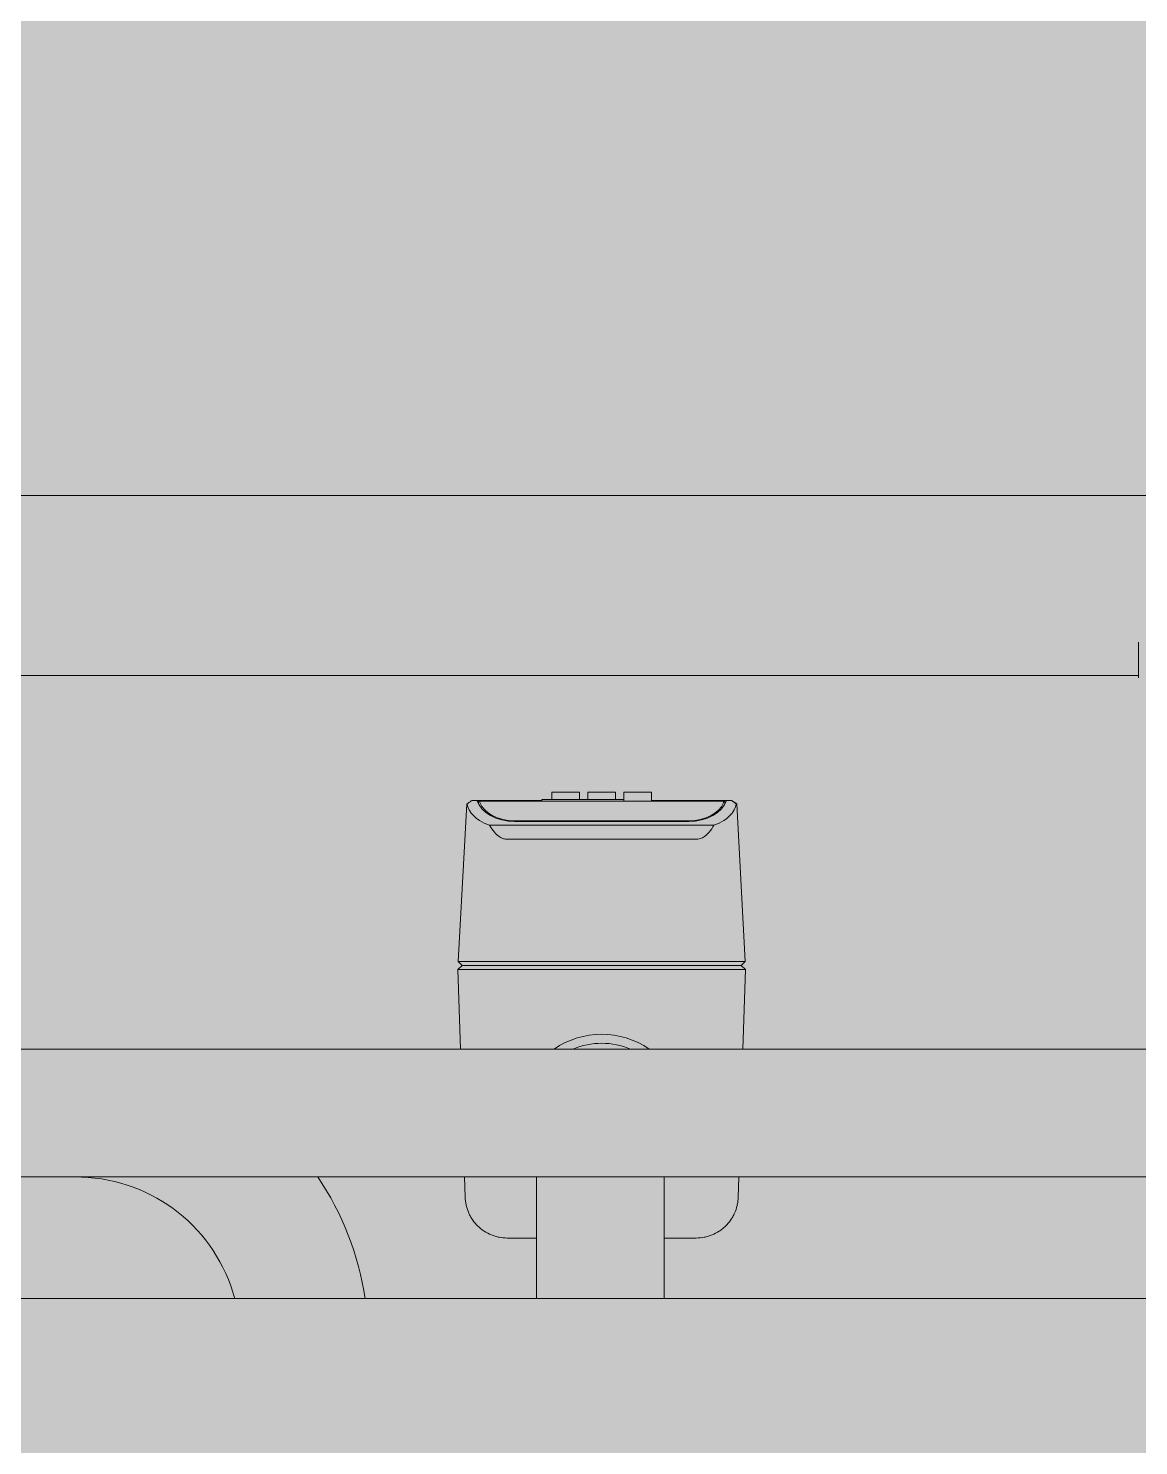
# Model space of a CAD drawing. Header units: centimetres. Extents: x 405564 to 502064, y 46284 to 60634.
# Drawn here: x 484919.78 to 484938.32, y 56693.66 to 56717.31 of the extents above; entities that cross this region are included whole.
import ezdxf

# ---------------------------------------------------------------- set-up
doc = ezdxf.new("R2010")
doc.units = ezdxf.units.CM
doc.layers.get('0').update_dxf_attribs({"color": 8, "lineweight": 9})
doc.layers.add('0-KRCN-MİMARİ-220526', color=8, linetype='Continuous', lineweight=9)
doc.layers.add('Visible (ISO)', color=8, linetype='Continuous', lineweight=18)
doc.layers.add('AS_NOT_MIMARI', color=8, linetype='Continuous')

# ---------------------------------------------------------------- blocks, each defined once
blk = doc.blocks.new('A$Cdfb98813')
h = blk.add_hatch()
h.set_pattern_fill('ANGLE', color=256, scale=0.3)
h.set_pattern_definition([(0, (182.2423, -979.0145), (0, 2.0955), [1.524, -0.5715]), (90, (182.2423, -979.0145), (-2.0955, 1e-16), [1.524, -0.5715])])
h.paths.add_polyline_path([(1918.018, 199.001), (1545.018, 199.001), (1545.018, 300), (1515.018, 300), (1515.018, 199.001), (238.979, 199.001), (238.979, -429.5), (238.979, -658.015), (1918.018, -658.015)])
h.paths.add_polyline_path([(268.979, -429.5), (268.979, 169.001), (1888.018, 169.001), (1888.018, -628.015), (268.979, -628.015), (268.979, -453.5)], flags=16)
h.paths.add_polyline_path([(1888.018, -429.5), (268.979, -429.5), (268.979, -459.5), (1888.018, -459.5)], flags=0)
h = blk.add_hatch()
h.set_pattern_fill('ANGLE', color=256)
h.set_pattern_definition([(0, (-483849.746, -58273.935), (0, 6.985), [5.08, -1.905]), (90, (-483849.746, -58273.935), (-6.985, 4e-16), [5.08, -1.905])])
h.paths.add_polyline_path([(425.139, -15.05), (800.139, -15.05), (800.139, -100), (900, -100), (900.139, -15.05), (1700, -15.05), (1700, -100), (1800, -100), (1800.139, -15.05), (2235.139, -15.05), (2235.139, -206), (425.139, -206.05)])
at = {"layer": 'Visible (ISO)'}
for p, q in [((1089.502, -123.05), (1066.585, -123.05)), ((1088.575, -125.492), (1088.575, -126.092)), ((1088.575, -126.05), (1067.401, -126.05)), ((1077.44, -128.138), (1077.44, -128.138)), ((1077.527, -128.138), (1077.44, -128.138)), ((1077.527, -128.138), (1078.14, -128.138)), ((1077.571, -128.148), (1077.553, -128.148)), ((1077.553, -128.148), (1077.553, -128.195)), ((1077.573, -128.148), (1077.571, -128.148)), ((1077.573, -128.148), (1081.645, -128.148)), ((1078.14, -128.138), (1078.61, -128.138)), ((1079.28, -128.118), (1078.61, -128.118)), ((1078.61, -128.118), (1078.61, -128.148)), ((1078.78, -127.998), (1079.24, -127.998)), ((1078.78, -127.998), (1078.78, -128.118)), ((1079.24, -127.998), (1079.24, -128.118)), ((1079.28, -128.118), (1079.88, -128.118)), ((1079.38, -127.998), (1079.84, -127.998)), ((1079.38, -127.998), (1079.38, -128.118)), ((1079.84, -127.998), (1079.84, -128.118)), ((1079.98, -128.118), (1079.88, -128.118)), ((1079.98, -127.998), (1080.44, -127.998)), ((1079.98, -127.998), (1079.98, -128.148)), ((1080.44, -127.998), (1080.44, -128.148)), ((1080.44, -128.138), (1081.08, -128.138)), ((1081.08, -128.138), (1081.693, -128.138)), ((1081.649, -128.148), (1081.645, -128.148)), ((1081.668, -128.148), (1081.649, -128.148)), ((1081.668, -128.148), (1081.668, -128.195)), ((1081.78, -128.138), (1081.693, -128.138)), ((1081.78, -128.138), (1081.78, -128.138)), ((1081.78, -128.138), (1081.864, -128.193)), ((1077.216, -130.824), (1077.356, -128.193)), ((1077.356, -128.193), (1077.356, -128.193)), ((1082.004, -130.824), (1081.864, -128.193)), ((1081.864, -128.193), (1081.864, -128.193)), ((1081.484, -128.547), (1077.736, -128.547)), ((1078.153, -128.477), (1081.068, -128.477)), ((1081.063, -128.487), (1078.157, -128.487)), ((1077.21, -130.958), (1077.28, -130.888)), ((1077.21, -130.958), (1082.01, -130.958)), ((1077.252, -132.285), (1077.21, -130.958)), ((1077.216, -130.824), (1082.004, -130.824)), ((1077.28, -130.888), (1077.216, -130.824)), ((1081.94, -130.888), (1082.004, -130.824)), ((1082.01, -130.958), (1081.94, -130.888)), ((1081.968, -132.285), (1082.01, -130.958)), ((1056.614, -132.285), (1112.132, -132.285)), ((1056.614, -134.418), (1112.132, -134.418)), ((1070.925, -134.42), (1070.924, -134.418)), ((1077.331, -134.76), (1077.32, -134.418)), ((1078.52, -134.418), (1078.52, -136.45)), ((1080.654, -136.45), (1080.654, -134.418)), ((1081.889, -134.76), (1081.9, -134.418)), ((1078.52, -135.438), (1078.031, -135.438)), ((1081.189, -135.438), (1080.654, -135.438)), ((989.155, -136.45), (1151.675, -136.45))]:
    blk.add_line(p, q, dxfattribs=at)
for centre, radius, start, end in [((1079.61, -133.438), 1.4, 55.4692, 124.5308), ((1079.61, -133.438), 1.25, 67.3211, 112.6789), ((1070.836, -137.162), 2.743, 15.0354, 88.1349), ((1070.836, -137.162), 4.877, 8.3906, 34.2289)]:
    blk.add_arc(centre, radius, start, end, dxfattribs=at)
for centre, major_axis, ratio, start_param, end_param in [((1078.157, -128.034), (-0.647, 0), 0.700208, 0.232283, 1.570796), ((1078.153, -128.045), (-0.6, 0), 0.700208, 0.248243, 0.267445), ((1078.158, -128.134), (-0.585, 0), 0.573576, 0.043399, 0.066681), ((1077.645, -128.111), (0.001, 0.253), 0.283429, 1.750505, 1.807892), ((1078.153, -128.057), (0.6, 0), 0.700208, 3.414026, 4.712389), ((1081.063, -128.034), (-0.647, 0), 0.700208, 1.570796, 2.909309), ((1081.068, -128.057), (0.6, 0), 0.700208, 4.712389, 5.996004), ((1081.068, -128.045), (-0.6, 0), 0.700208, 2.859947, 2.893349), ((1081.066, -128.136), (0.58, 0), 0.573576, 6.207265, 6.24804)]:
    blk.add_ellipse(centre, major_axis=major_axis, ratio=ratio, start_param=start_param, end_param=end_param, dxfattribs=at)
for points, knots in [([(1077.44, -128.138), (1077.427, -128.147), (1077.415, -128.156), (1077.389, -128.175), (1077.377, -128.184), (1077.364, -128.194)], [-0.1232562, -0.1232562, -0.1232562, -0.1232562, -0.0627803, -0.0627803, 0, 0, 0, 0]), ([(1077.44, -128.138), (1077.44, -128.138), (1077.44, -128.138), (1077.44, -128.138), (1077.44, -128.138), (1077.44, -128.138), (1077.44, -128.138)], [-0.34783821777, -0.34783821777, -0.34783821777, -0.34783821777, -0.34781798728, -0.34781798728, -0.34781798728, -0.34778414832, -0.34778414832, -0.34778414832, -0.34778414832]), ([(1081.856, -128.194), (1081.843, -128.184), (1081.831, -128.175), (1081.805, -128.156), (1081.793, -128.147), (1081.78, -128.138)], [-0.1232406, -0.1232406, -0.1232406, -0.1232406, -0.0604742, -0.0604742, 0, 0, 0, 0]), ([(1077.364, -128.194), (1077.37, -128.228), (1077.382, -128.262), (1077.418, -128.33), (1077.443, -128.364), (1077.502, -128.423), (1077.535, -128.449), (1077.62, -128.502), (1077.675, -128.527), (1077.736, -128.547)], [-0.7510978, -0.7510978, -0.7510978, -0.7510978, -0.570056, -0.570056, -0.3774747, -0.3774747, -0.2110562, -0.2110562, -0.000001, -0.000001, -0.000001, -0.000001]), ([(1081.856, -128.194), (1081.85, -128.228), (1081.838, -128.262), (1081.802, -128.33), (1081.777, -128.364), (1081.718, -128.423), (1081.686, -128.449), (1081.6, -128.502), (1081.545, -128.527), (1081.484, -128.547)], [0.000001, 0.000001, 0.000001, 0.000001, 0.1795995, 0.1795995, 0.3706352, 0.3706352, 0.535871, 0.535871, 0.7454374, 0.7454374, 0.7454374, 0.7454374]), ([(1081.484, -128.547), (1081.461, -128.588), (1081.434, -128.628), (1081.381, -128.691), (1081.356, -128.716), (1081.304, -128.753), (1081.28, -128.766), (1081.242, -128.777), (1081.23, -128.78), (1081.213, -128.782), (1081.209, -128.782), (1081.199, -128.783), (1081.195, -128.783), (1080.667, -128.783), (1080.142, -128.783), (1079.086, -128.783), (1078.557, -128.783), (1078.025, -128.783), (1078.021, -128.783), (1078.012, -128.782), (1078.007, -128.782), (1077.991, -128.78), (1077.979, -128.778), (1077.942, -128.766), (1077.918, -128.754), (1077.867, -128.719), (1077.842, -128.694), (1077.788, -128.631), (1077.76, -128.589), (1077.736, -128.547)], [0.000001, 0.000001, 0.000001, 0.000001, 0.142872, 0.142872, 0.249594, 0.249594, 0.333638, 0.333638, 0.369463, 0.369463, 0.383757, 0.383757, 0.398198, 0.398198, 3.790009, 3.790009, 7.205819, 7.205819, 7.223192, 7.223192, 7.240538, 7.240538, 7.283489, 7.283489, 7.38371, 7.38371, 7.511668, 7.511668, 7.692603, 7.692603, 7.692603, 7.692603]), ([(1077.28, -130.888), (1077.28, -130.888), (1077.285, -130.888), (1077.355, -130.888), (1077.401, -130.888), (1077.515, -130.888), (1077.583, -130.888), (1077.732, -130.888), (1077.812, -130.888), (1077.903, -130.888), (1077.913, -130.888), (1078.021, -130.888), (1078.092, -130.888), (1078.295, -130.888), (1078.426, -130.888), (1078.803, -130.888), (1079.045, -130.888), (1079.94, -130.888), (1080.579, -130.888), (1081.322, -130.888), (1081.378, -130.888), (1081.533, -130.888), (1081.609, -130.888), (1081.744, -130.888), (1081.801, -130.888), (1081.888, -130.888), (1081.917, -130.888), (1081.936, -130.888), (1081.939, -130.888), (1081.939, -130.888)], [-12.329713, -12.329713, -12.329713, -12.329713, -11.737435, -11.737435, -11.262606, -11.262606, -10.759721, -10.759721, -10.226332, -10.226332, -10.139977, -10.139977, -9.962484, -9.962484, -9.611138, -9.611138, -8.916822, -8.916822, -6.960271, -6.960271, -6.567626, -6.567626, -6.101861, -6.101861, -5.610523, -5.610523, -5.091932, -5.091932, -4.874355, -4.874355, -4.874355, -4.874355]), ([(1078.031, -135.438), (1077.986, -135.438), (1077.941, -135.434), (1077.897, -135.425), (1077.875, -135.421), (1077.854, -135.416), (1077.832, -135.409), (1077.811, -135.403), (1077.789, -135.395), (1077.768, -135.387), (1077.727, -135.37), (1077.687, -135.349), (1077.65, -135.325), (1077.631, -135.313), (1077.613, -135.3), (1077.595, -135.286), (1077.586, -135.279), (1077.577, -135.271), (1077.569, -135.264), (1077.56, -135.257), (1077.552, -135.249), (1077.544, -135.241), (1077.512, -135.21), (1077.483, -135.176), (1077.457, -135.139), (1077.451, -135.13), (1077.445, -135.121), (1077.439, -135.111), (1077.433, -135.101), (1077.427, -135.092), (1077.421, -135.082), (1077.41, -135.062), (1077.4, -135.042), (1077.391, -135.022), (1077.373, -134.981), (1077.359, -134.939), (1077.349, -134.895), (1077.344, -134.873), (1077.34, -134.85), (1077.337, -134.828), (1077.334, -134.806), (1077.332, -134.783), (1077.331, -134.76)], [-1, -1, -1, -1, -0.875, -0.875, -0.875, -0.8125, -0.8125, -0.8125, -0.75, -0.75, -0.75, -0.625, -0.625, -0.625, -0.5625, -0.5625, -0.5625, -0.53125, -0.53125, -0.53125, -0.5, -0.5, -0.5, -0.375, -0.375, -0.375, -0.34375, -0.34375, -0.34375, -0.3125, -0.3125, -0.3125, -0.25, -0.25, -0.25, -0.125, -0.125, -0.125, -0.0625, -0.0625, -0.0625, 0, 0, 0, 0]), ([(1081.889, -134.76), (1081.888, -134.772), (1081.888, -134.783), (1081.886, -134.806), (1081.885, -134.817), (1081.88, -134.85), (1081.876, -134.873), (1081.861, -134.939), (1081.847, -134.981), (1081.82, -135.042), (1081.81, -135.062), (1081.793, -135.092), (1081.788, -135.101), (1081.776, -135.121), (1081.769, -135.13), (1081.737, -135.176), (1081.708, -135.21), (1081.668, -135.249), (1081.66, -135.257), (1081.643, -135.271), (1081.634, -135.279), (1081.608, -135.3), (1081.589, -135.313), (1081.533, -135.349), (1081.494, -135.37), (1081.431, -135.395), (1081.41, -135.403), (1081.366, -135.416), (1081.345, -135.421), (1081.279, -135.434), (1081.234, -135.438), (1081.189, -135.438)], [0, 0, 0, 0, 0.03125, 0.03125, 0.0625, 0.0625, 0.125, 0.125, 0.25, 0.25, 0.3125, 0.3125, 0.34375, 0.34375, 0.375, 0.375, 0.5, 0.5, 0.53125, 0.53125, 0.5625, 0.5625, 0.625, 0.625, 0.75, 0.75, 0.8125, 0.8125, 0.875, 0.875, 1, 1, 1, 1])]:
    blk.add_open_spline(points, degree=3, knots=knots, dxfattribs=at)
for points in [[(1081.644, -128.162), (1081.644, -128.167), (1081.643, -128.171), (1081.643, -128.176)], [(1077.364, -128.194), (1077.359, -128.194), (1077.357, -128.193), (1077.356, -128.193)], [(1081.864, -128.193), (1081.865, -128.193), (1081.865, -128.193), (1081.856, -128.194)], [(1081.864, -128.193), (1081.864, -128.193), (1081.864, -128.193), (1081.864, -128.193)], [(1070.925, -134.418), (1070.925, -134.419), (1070.925, -134.42), (1070.925, -134.42)]]:
    blk.add_open_spline(points, degree=3, dxfattribs=at)
blk = doc.blocks.new('A$C6A10306C')
at = {"layer": 'AS_NOT_MIMARI'}
blk.add_blockref('A$Cdfb98813', (13285.68, -3801.454), dxfattribs=at)

msp = doc.modelspace()

# ---------------------------------------------------------------- block references
at = {"layer": '0-KRCN-MİMARİ-220526'}
msp.add_blockref('A$C6A10306C', (470564.066, 60634.016), dxfattribs=at)

doc.saveas('drawing.dxf')
